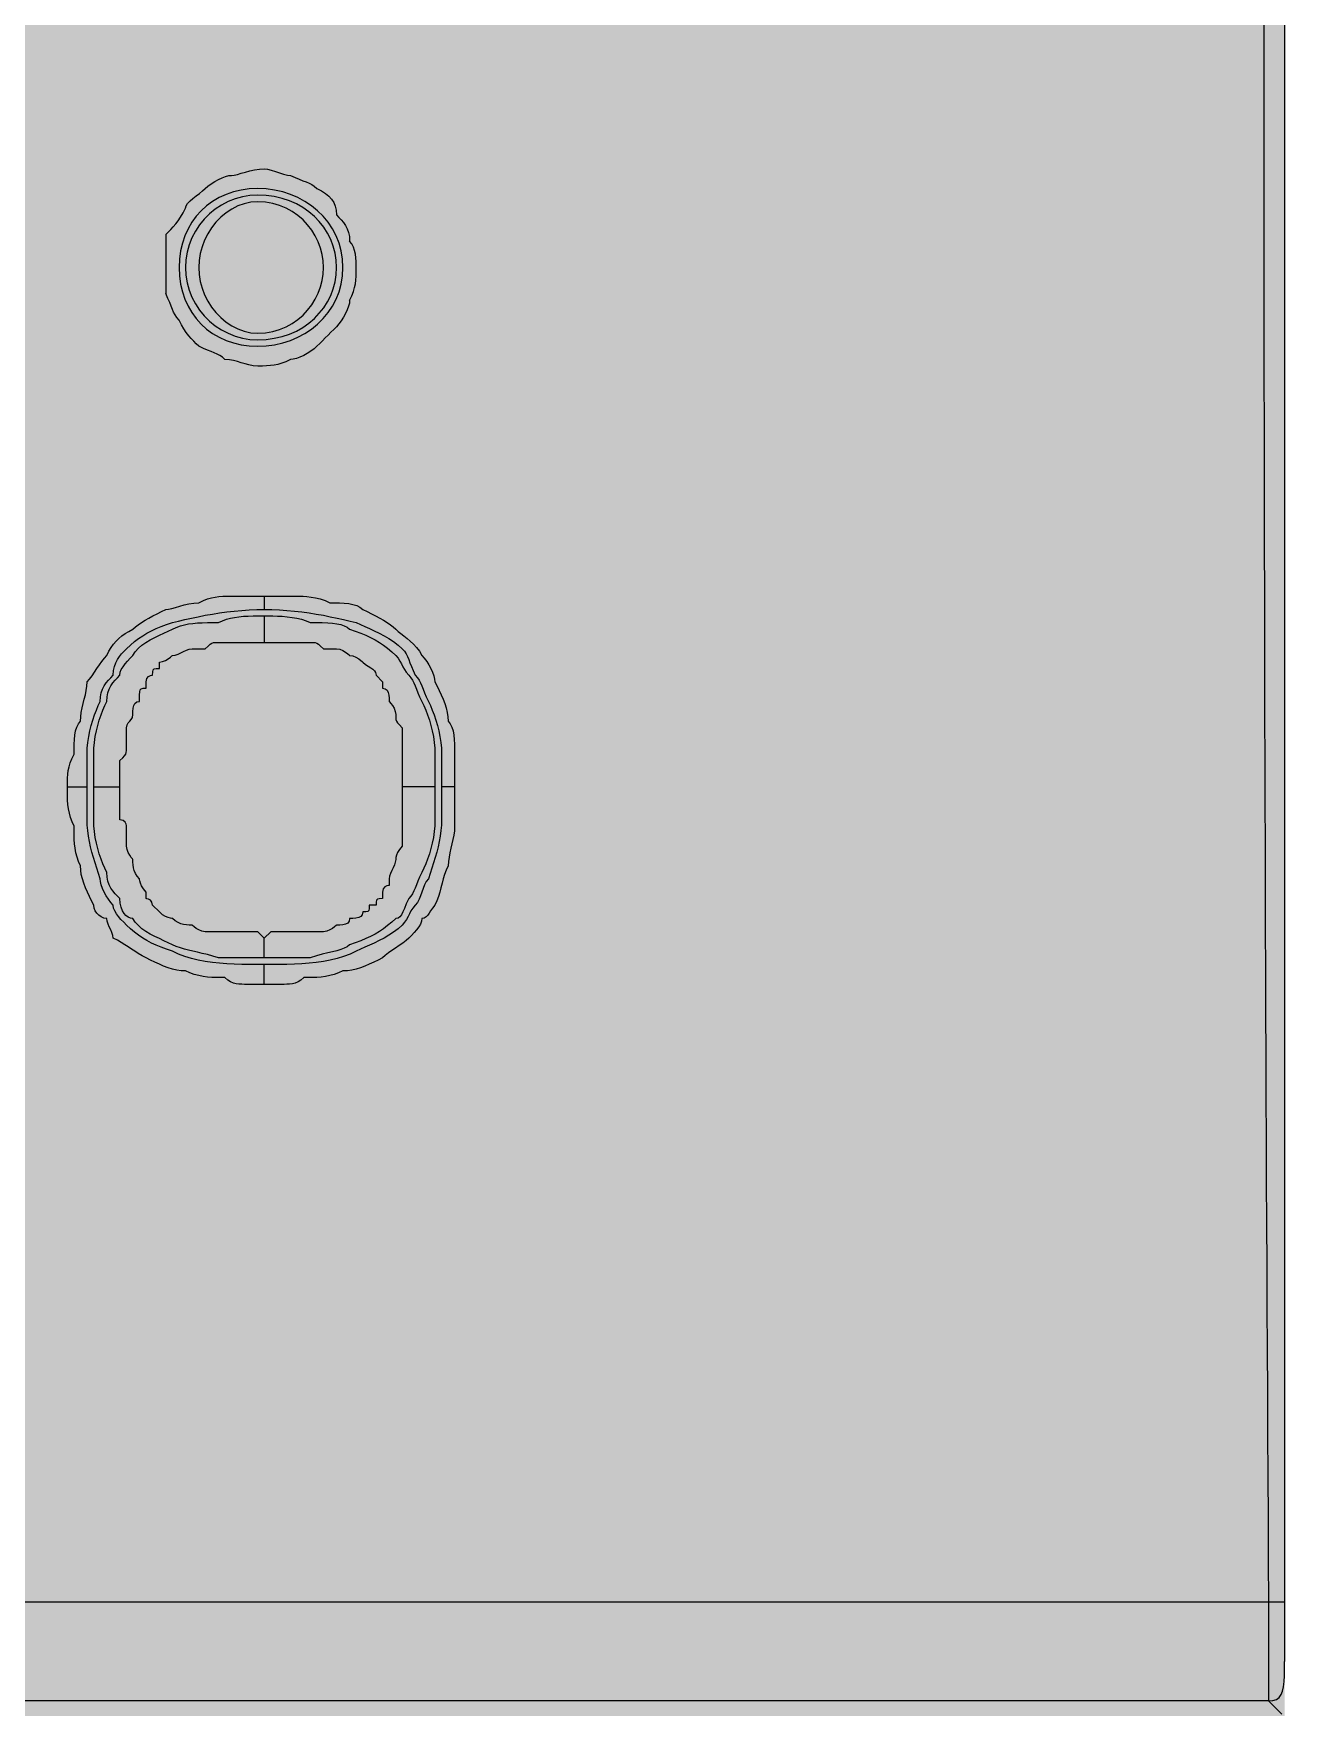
# Model space of a CAD drawing. Header units: millimetres. Extents: x 0 to 966, y -664 to 90.
# Drawn here: x 376.83 to 394, y -367.97 to -345 of the extents above; entities that cross this region are included whole.
import ezdxf

# ---------------------------------------------------------------- set-up
doc = ezdxf.new("R2010")
doc.units = ezdxf.units.MM
for name, color, linetype in [('HDL_BODY', 7, 'Continuous'), ('HDL_COLOUR', 7, 'Continuous'), ('HDL_DETAIL', 7, 'Continuous')]:
    doc.layers.add(name, color=color, linetype=linetype)

# ---------------------------------------------------------------- blocks, each defined once
blk = doc.blocks.new('M_DM04.1_FRONT')
at = {"layer": 'HDL_BODY', "true_color": 0x202126}
blk.add_hatch(color=250, dxfattribs=at).paths.add_polyline_path([(0, 0), (144, 0), (144, 90), (0, 90)])
at = {"layer": 'HDL_BODY', "true_color": 0x2a2a30}
blk.add_hatch(color=250, dxfattribs=at).paths.add_polyline_path([(0.4, 20.52), (143.6, 20.52), (143.6, 68.31), (0.4, 68.31)])
at = {"layer": 'HDL_COLOUR', "true_color": 0x3d4a3a}
for points in [[(131.075, 41.789), (131.069, 41.905), (131.051, 42.017), (131.022, 42.123), (130.982, 42.224), (130.931, 42.32), (130.872, 42.409), (130.804, 42.492), (130.727, 42.568), (130.644, 42.636), (130.553, 42.696), (130.457, 42.749), (130.354, 42.792), (130.248, 42.827), (130.137, 42.852), (130.022, 42.868), (129.905, 42.873), (129.789, 42.868), (129.678, 42.852), (129.571, 42.827), (129.47, 42.792), (129.375, 42.749), (129.286, 42.696), (129.204, 42.636), (129.129, 42.568), (129.061, 42.492), (129.001, 42.409), (128.949, 42.32), (128.905, 42.224), (128.871, 42.123), (128.846, 42.017), (128.83, 41.905), (128.825, 41.789), (128.83, 41.673), (128.846, 41.562), (128.871, 41.455), (128.905, 41.354), (128.949, 41.259), (129.001, 41.17), (129.061, 41.088), (129.129, 41.012), (129.204, 40.944), (129.286, 40.884), (129.375, 40.832), (129.47, 40.788), (129.571, 40.754), (129.678, 40.729), (129.789, 40.713), (129.905, 40.708), (130.022, 40.713), (130.137, 40.729), (130.248, 40.754), (130.354, 40.788), (130.457, 40.832), (130.553, 40.884), (130.644, 40.944), (130.727, 41.012), (130.804, 41.088), (130.872, 41.17), (130.931, 41.259), (130.982, 41.354), (131.022, 41.455), (131.051, 41.562), (131.069, 41.673), (131.075, 41.789)], [(130.987, 41.789), (130.982, 41.89), (130.967, 41.987), (130.942, 42.082), (130.907, 42.173), (130.864, 42.26), (130.812, 42.341), (130.751, 42.418), (130.683, 42.489), (130.608, 42.553), (130.525, 42.611), (130.436, 42.661), (130.341, 42.703), (130.239, 42.737), (130.133, 42.761), (130.021, 42.777), (129.905, 42.782), (129.798, 42.776), (129.695, 42.759), (129.595, 42.731), (129.499, 42.693), (129.408, 42.645), (129.323, 42.588), (129.244, 42.524), (129.172, 42.452), (129.107, 42.373), (129.051, 42.287), (129.003, 42.196), (128.965, 42.1), (128.937, 42), (128.919, 41.896), (128.913, 41.789), (128.919, 41.682), (128.937, 41.578), (128.965, 41.478), (129.003, 41.382), (129.051, 41.291), (129.107, 41.205), (129.172, 41.126), (129.244, 41.054), (129.323, 40.99), (129.408, 40.933), (129.499, 40.886), (129.595, 40.848), (129.695, 40.819), (129.798, 40.802), (129.905, 40.796), (130.021, 40.801), (130.133, 40.817), (130.239, 40.841), (130.341, 40.875), (130.436, 40.917), (130.525, 40.967), (130.608, 41.025), (130.683, 41.089), (130.751, 41.16), (130.812, 41.237), (130.864, 41.319), (130.907, 41.405), (130.942, 41.496), (130.967, 41.591), (130.982, 41.689), (130.987, 41.789)], [(130.808, 41.789), (130.803, 41.879), (130.789, 41.968), (130.766, 42.056), (130.734, 42.141), (130.694, 42.223), (130.646, 42.301), (130.59, 42.374), (130.527, 42.442), (130.456, 42.503), (130.379, 42.557), (130.296, 42.603), (130.206, 42.64), (130.111, 42.668), (130.011, 42.685), (129.905, 42.69), (129.81, 42.684), (129.718, 42.664), (129.631, 42.633), (129.548, 42.591), (129.47, 42.539), (129.397, 42.478), (129.331, 42.409), (129.272, 42.333), (129.221, 42.251), (129.177, 42.165), (129.143, 42.074), (129.117, 41.981), (129.101, 41.885), (129.096, 41.789), (129.101, 41.693), (129.117, 41.597), (129.143, 41.504), (129.177, 41.413), (129.221, 41.327), (129.272, 41.245), (129.331, 41.169), (129.397, 41.101), (129.47, 41.04), (129.548, 40.988), (129.631, 40.945), (129.718, 40.914), (129.81, 40.894), (129.905, 40.888), (130.011, 40.894), (130.111, 40.911), (130.206, 40.938), (130.296, 40.975), (130.379, 41.021), (130.456, 41.075), (130.527, 41.136), (130.59, 41.204), (130.646, 41.277), (130.694, 41.355), (130.734, 41.437), (130.766, 41.522), (130.789, 41.61), (130.803, 41.699), (130.808, 41.789)]]:
    blk.add_hatch(color=79, dxfattribs=at).paths.add_polyline_path(points)
at = {"layer": 'HDL_COLOUR', "true_color": 0x97a4b5}
blk.add_hatch(color=253, dxfattribs=at).paths.add_polyline_path([(128.947, 37.333), (128.814, 37.2), (128.414, 37.2), (128.148, 36.933), (128.015, 36.933), (127.615, 36.533), (127.615, 36.4), (127.482, 36.267), (127.482, 36.133), (127.349, 36), (127.349, 35.6), (127.216, 35.467), (127.216, 34.933), (127.082, 34.8), (127.082, 34.533), (127.216, 34.4), (127.216, 33.733), (127.349, 33.6), (127.349, 33.333), (127.482, 33.2), (127.482, 32.933), (128.148, 32.267), (128.281, 32.267), (128.414, 32.133), (128.814, 32.133), (128.947, 32), (129.347, 32), (129.48, 31.867), (130.279, 31.867), (130.413, 32), (130.945, 32), (131.079, 32.133), (131.345, 32.133), (131.478, 32.267), (131.611, 32.267), (131.878, 32.533), (132.011, 32.533), (132.144, 32.667), (132.144, 32.8), (132.411, 33.067), (132.411, 33.333), (132.544, 33.467), (132.544, 34), (132.677, 34.133), (132.677, 35.333), (132.544, 35.467), (132.544, 35.867), (132.411, 36), (132.411, 36.133), (132.278, 36.267), (132.278, 36.4), (132.144, 36.533), (132.144, 36.667), (132.011, 36.8), (131.878, 36.8), (131.611, 37.067), (131.478, 37.067), (131.345, 37.2), (131.212, 37.2), (131.079, 37.333)])
at = {"layer": 'HDL_DETAIL', "color": 251, "true_color": 0x52555c}
for points in [[(143.715, 45.435), (143.715, 44.857), (143.715, 44.279), (143.715, 43.701), (143.715, 43.123), (143.715, 42.546), (143.716, 41.968), (143.716, 41.39), (143.717, 40.812), (143.718, 40.234), (143.719, 39.656), (143.719, 39.078), (143.721, 38.5), (143.722, 37.922), (143.723, 37.344), (143.724, 36.766), (143.726, 36.188), (143.727, 35.61), (143.729, 35.032), (143.73, 34.454), (143.732, 33.876), (143.734, 33.298), (143.736, 32.72), (143.738, 32.142), (143.74, 31.564), (143.742, 30.986), (143.745, 30.408), (143.747, 29.83), (143.75, 29.252), (143.753, 28.674), (143.755, 28.096), (143.758, 27.518), (143.761, 26.94), (143.764, 26.362), (143.767, 25.784), (143.77, 25.206), (143.774, 24.628), (143.777, 24.05), (143.781, 23.472)], [(144, 45.423), (144, 44.846), (144, 44.269), (144, 43.692), (144, 43.115), (144, 42.537), (144, 41.96), (144, 41.383), (144, 40.805), (144, 40.228), (144, 39.651), (144, 39.073), (144, 38.496), (144, 37.918), (144, 37.341), (144, 36.763), (144, 36.185), (144, 35.608), (144, 35.03), (144, 34.452), (144, 33.875), (144, 33.297), (144, 32.719), (144, 32.141), (144, 31.563), (144, 30.985), (144, 30.408), (144, 29.83), (144, 29.252), (144, 28.674), (144, 28.096), (144, 27.518), (144, 26.94), (144, 26.362), (144, 25.784), (144, 25.206), (144, 24.628), (144, 24.05), (144, 23.472)], [(128.643, 42.24), (128.677, 42.274), (128.711, 42.309), (128.745, 42.346), (128.779, 42.387), (128.813, 42.431), (128.847, 42.481), (128.88, 42.538), (128.913, 42.602), (128.921, 42.635), (128.943, 42.669), (128.976, 42.703), (129.016, 42.737), (129.06, 42.771), (129.104, 42.805), (129.147, 42.839), (129.184, 42.873), (129.222, 42.906), (129.266, 42.939), (129.315, 42.969), (129.365, 42.996), (129.415, 43.019), (129.464, 43.037), (129.508, 43.049), (129.546, 43.053), (129.583, 43.057), (129.628, 43.067), (129.68, 43.082), (129.737, 43.099), (129.798, 43.115), (129.862, 43.13), (129.929, 43.14), (129.996, 43.144), (130.04, 43.139), (130.092, 43.126), (130.148, 43.108), (130.205, 43.089), (130.261, 43.071), (130.312, 43.058), (130.355, 43.053), (130.419, 43.023), (130.475, 42.999), (130.525, 42.979), (130.57, 42.962), (130.61, 42.945), (130.647, 42.926), (130.682, 42.903), (130.717, 42.873), (130.78, 42.839), (130.835, 42.803), (130.881, 42.766), (130.919, 42.725), (130.949, 42.68), (130.97, 42.63), (130.983, 42.574), (130.987, 42.511), (131.02, 42.477), (131.053, 42.441), (131.083, 42.404), (131.11, 42.364), (131.133, 42.32), (131.151, 42.271), (131.163, 42.215), (131.167, 42.151)], [(128.643, 42.24), (128.643, 42.176), (128.643, 42.119), (128.643, 42.066), (128.643, 42.014), (128.643, 41.963), (128.643, 41.91), (128.643, 41.853), (128.643, 41.789)], [(131.258, 41.789), (131.258, 41.827), (131.257, 41.871), (131.253, 41.92), (131.247, 41.97), (131.236, 42.021), (131.219, 42.069), (131.197, 42.113), (131.167, 42.151)], [(128.643, 41.789), (128.643, 41.745), (128.643, 41.693), (128.643, 41.637), (128.643, 41.579), (128.643, 41.524), (128.643, 41.473), (128.643, 41.43)], [(131.167, 41.338), (131.197, 41.402), (131.219, 41.459), (131.236, 41.513), (131.247, 41.564), (131.253, 41.615), (131.257, 41.668), (131.258, 41.725), (131.258, 41.789)], [(131.167, 41.338), (131.163, 41.3), (131.151, 41.256), (131.133, 41.208), (131.11, 41.157), (131.083, 41.107), (131.053, 41.058), (131.02, 41.014), (130.987, 40.976), (130.948, 40.938), (130.91, 40.9), (130.871, 40.861), (130.833, 40.823), (130.794, 40.784), (130.756, 40.746), (130.717, 40.708), (130.679, 40.674), (130.634, 40.641), (130.586, 40.61), (130.536, 40.582), (130.485, 40.559), (130.437, 40.541), (130.393, 40.529), (130.355, 40.525), (130.291, 40.496), (130.234, 40.474), (130.182, 40.458), (130.131, 40.448), (130.08, 40.442), (130.027, 40.438), (129.969, 40.437), (129.905, 40.437), (129.841, 40.441), (129.784, 40.451), (129.731, 40.465), (129.68, 40.481), (129.629, 40.497), (129.575, 40.511), (129.518, 40.521), (129.455, 40.525), (129.421, 40.556), (129.387, 40.579), (129.35, 40.599), (129.309, 40.617), (129.265, 40.634), (129.215, 40.654), (129.159, 40.678), (129.096, 40.708), (129.062, 40.741), (129.027, 40.776), (128.993, 40.813), (128.959, 40.853), (128.925, 40.898), (128.892, 40.948), (128.858, 41.004), (128.825, 41.067), (128.795, 41.102), (128.771, 41.137), (128.751, 41.174), (128.734, 41.214), (128.716, 41.259), (128.697, 41.309), (128.673, 41.365), (128.643, 41.43)], [(127.292, 34.66), (127.293, 34.724), (127.294, 34.782), (127.297, 34.835), (127.304, 34.886), (127.315, 34.937), (127.331, 34.99), (127.354, 35.047), (127.384, 35.111), (127.384, 35.179), (127.385, 35.246), (127.388, 35.31), (127.395, 35.372), (127.405, 35.429), (127.421, 35.481), (127.443, 35.526), (127.472, 35.564), (127.475, 35.624), (127.483, 35.684), (127.496, 35.744), (127.51, 35.804), (127.525, 35.864), (127.539, 35.924), (127.552, 35.984), (127.56, 36.043), (127.563, 36.103), (127.597, 36.141), (127.631, 36.186), (127.665, 36.234), (127.698, 36.285), (127.732, 36.335), (127.766, 36.383), (127.8, 36.428), (127.834, 36.466), (127.863, 36.522), (127.894, 36.573), (127.926, 36.619), (127.961, 36.66), (127.998, 36.698), (128.039, 36.733), (128.085, 36.765), (128.136, 36.795), (128.193, 36.825), (128.226, 36.856), (128.266, 36.886), (128.31, 36.916), (128.359, 36.947), (128.411, 36.977), (128.467, 37.007), (128.524, 37.037), (128.583, 37.067), (128.643, 37.096), (128.681, 37.1), (128.726, 37.11), (128.778, 37.125), (128.835, 37.142), (128.896, 37.159), (128.961, 37.173), (129.028, 37.184), (129.096, 37.187), (129.159, 37.218), (129.217, 37.24), (129.27, 37.257), (129.321, 37.267), (129.372, 37.274), (129.425, 37.277), (129.482, 37.279), (129.546, 37.279)], [(129.546, 37.279), (129.609, 37.279), (129.667, 37.279), (129.72, 37.279), (129.771, 37.279), (129.822, 37.279), (129.875, 37.279), (129.932, 37.279), (129.996, 37.279)], [(129.996, 37.279), (129.996, 37.096)], [(129.996, 37.279), (130.041, 37.279), (130.073, 37.279), (130.1, 37.279), (130.132, 37.279), (130.175, 37.279), (130.221, 37.279), (130.266, 37.279), (130.311, 37.279), (130.356, 37.279), (130.401, 37.279), (130.446, 37.279)], [(130.446, 37.279), (130.484, 37.279), (130.53, 37.277), (130.581, 37.274), (130.638, 37.267), (130.699, 37.257), (130.763, 37.24), (130.829, 37.218), (130.896, 37.187), (130.963, 37.187), (131.03, 37.186), (131.094, 37.183), (131.155, 37.176), (131.212, 37.165), (131.264, 37.149), (131.309, 37.126), (131.346, 37.096), (131.407, 37.067), (131.466, 37.037), (131.524, 37.007), (131.58, 36.977), (131.633, 36.947), (131.682, 36.916), (131.726, 36.886), (131.766, 36.856), (131.799, 36.825), (131.832, 36.795), (131.87, 36.765), (131.911, 36.733), (131.955, 36.698), (132, 36.66), (132.044, 36.619), (132.086, 36.573), (132.125, 36.522), (132.158, 36.466), (132.192, 36.428), (132.225, 36.383), (132.255, 36.335), (132.282, 36.285), (132.305, 36.234), (132.322, 36.186), (132.334, 36.141), (132.337, 36.103), (132.368, 36.043), (132.397, 35.984), (132.425, 35.924), (132.451, 35.864), (132.474, 35.804), (132.493, 35.744), (132.507, 35.684), (132.517, 35.624), (132.52, 35.564), (132.549, 35.526), (132.571, 35.481), (132.587, 35.429), (132.597, 35.372), (132.604, 35.31), (132.607, 35.246), (132.608, 35.179), (132.608, 35.111), (132.608, 35.047), (132.608, 34.99), (132.608, 34.937), (132.608, 34.886), (132.608, 34.835), (132.608, 34.782), (132.608, 34.724), (132.608, 34.66)], [(127.563, 34.66), (127.563, 34.724), (127.563, 34.782), (127.563, 34.835), (127.563, 34.886), (127.563, 34.937), (127.563, 34.99), (127.563, 35.047), (127.563, 35.111), (127.566, 35.192), (127.573, 35.272), (127.585, 35.352), (127.601, 35.43), (127.62, 35.506), (127.641, 35.579), (127.665, 35.649), (127.69, 35.716), (127.716, 35.778), (127.743, 35.835), (127.747, 35.899), (127.758, 35.954), (127.776, 36.004), (127.799, 36.048), (127.826, 36.088), (127.857, 36.125), (127.889, 36.16), (127.922, 36.195), (127.926, 36.258), (127.938, 36.314), (127.956, 36.364), (127.979, 36.409), (128.007, 36.45), (128.037, 36.487), (128.07, 36.523), (128.104, 36.557), (128.158, 36.608), (128.213, 36.655), (128.268, 36.697), (128.326, 36.735), (128.385, 36.77), (128.447, 36.802), (128.513, 36.833), (128.582, 36.861), (128.655, 36.889), (128.734, 36.916), (128.819, 36.937), (128.907, 36.958), (128.997, 36.978), (129.09, 36.997), (129.186, 37.016), (129.283, 37.033), (129.381, 37.048), (129.482, 37.062), (129.583, 37.074), (129.685, 37.083), (129.789, 37.09), (129.892, 37.095), (129.996, 37.096)], [(127.654, 34.66), (127.654, 34.724), (127.654, 34.782), (127.654, 34.835), (127.654, 34.886), (127.654, 34.937), (127.654, 34.99), (127.654, 35.047), (127.654, 35.111), (127.657, 35.192), (127.664, 35.272), (127.676, 35.352), (127.691, 35.43), (127.71, 35.506), (127.731, 35.579), (127.755, 35.649), (127.78, 35.716), (127.807, 35.778), (127.834, 35.835), (127.838, 35.899), (127.849, 35.954), (127.866, 36.004), (127.889, 36.048), (127.916, 36.088), (127.947, 36.125), (127.979, 36.16), (128.013, 36.195), (128.019, 36.234), (128.033, 36.272), (128.056, 36.311), (128.085, 36.349), (128.118, 36.388), (128.155, 36.427), (128.193, 36.466), (128.225, 36.517), (128.267, 36.564), (128.316, 36.606), (128.371, 36.644), (128.43, 36.68), (128.492, 36.712), (128.555, 36.742), (128.617, 36.771), (128.678, 36.798), (128.734, 36.825), (128.788, 36.85), (128.843, 36.87), (128.899, 36.885), (128.956, 36.897), (129.016, 36.905), (129.079, 36.911), (129.144, 36.914), (129.214, 36.916), (129.288, 36.916), (129.366, 36.916), (129.42, 36.941), (129.475, 36.961), (129.53, 36.976), (129.588, 36.988), (129.647, 36.996), (129.709, 37.002), (129.775, 37.005), (129.844, 37.007), (129.917, 37.008), (129.996, 37.008)], [(129.905, 37.096), (129.996, 37.096)], [(129.996, 37.096), (129.996, 37.096), (130.1, 37.095), (130.203, 37.09), (130.306, 37.083), (130.409, 37.074), (130.51, 37.062), (130.61, 37.048), (130.709, 37.033), (130.806, 37.016), (130.901, 36.997), (130.994, 36.978), (131.085, 36.958), (131.173, 36.937), (131.258, 36.916), (131.314, 36.889), (131.375, 36.861), (131.439, 36.833), (131.505, 36.802), (131.573, 36.77), (131.64, 36.735), (131.706, 36.697), (131.77, 36.655), (131.831, 36.608), (131.887, 36.557), (131.918, 36.523), (131.942, 36.487), (131.961, 36.45), (131.978, 36.409), (131.995, 36.364), (132.014, 36.314), (132.038, 36.258), (132.067, 36.195), (132.097, 36.16), (132.121, 36.125), (132.141, 36.088), (132.158, 36.048), (132.176, 36.004), (132.195, 35.954), (132.219, 35.899), (132.249, 35.835), (132.276, 35.778), (132.302, 35.716), (132.327, 35.649), (132.351, 35.579), (132.372, 35.506), (132.391, 35.43), (132.407, 35.352), (132.419, 35.272), (132.426, 35.192), (132.429, 35.111), (132.429, 35.047), (132.429, 34.99), (132.429, 34.937), (132.429, 34.886), (132.429, 34.835), (132.429, 34.782), (132.429, 34.724), (132.429, 34.66)], [(129.996, 37.008), (129.996, 37.008), (130.052, 37.008), (130.113, 37.007), (130.177, 37.005), (130.243, 37.002), (130.311, 36.996), (130.378, 36.988), (130.444, 36.976), (130.508, 36.961), (130.569, 36.941), (130.625, 36.916), (130.712, 36.916), (130.792, 36.915), (130.866, 36.913), (130.932, 36.908), (130.993, 36.901), (131.046, 36.889), (131.093, 36.873), (131.133, 36.852), (131.167, 36.825), (131.245, 36.798), (131.319, 36.771), (131.388, 36.742), (131.454, 36.712), (131.516, 36.68), (131.576, 36.644), (131.633, 36.606), (131.689, 36.564), (131.744, 36.517), (131.799, 36.466), (131.832, 36.427), (131.857, 36.388), (131.878, 36.349), (131.898, 36.311), (131.919, 36.272), (131.945, 36.234), (131.979, 36.195), (132.008, 36.16), (132.031, 36.125), (132.05, 36.088), (132.067, 36.048), (132.084, 36.004), (132.104, 35.954), (132.128, 35.899), (132.158, 35.835), (132.185, 35.778), (132.212, 35.716), (132.237, 35.649), (132.261, 35.579), (132.282, 35.506), (132.301, 35.43), (132.316, 35.352), (132.328, 35.272), (132.335, 35.192), (132.337, 35.111), (132.337, 35.047), (132.337, 34.99), (132.337, 34.937), (132.337, 34.886), (132.337, 34.835), (132.337, 34.782), (132.337, 34.724), (132.337, 34.66)], [(129.996, 37.008), (129.996, 36.645)], [(128.013, 34.66), (128.013, 34.705), (128.013, 34.737), (128.013, 34.765), (128.013, 34.797), (128.013, 34.843), (128.013, 34.895), (128.013, 34.944), (128.013, 34.984), (128.013, 35.012), (128.013, 35.022), (128.052, 35.06), (128.077, 35.088), (128.093, 35.111), (128.101, 35.134), (128.104, 35.163), (128.104, 35.202), (128.104, 35.293), (128.104, 35.303), (128.104, 35.33), (128.104, 35.37), (128.104, 35.419), (128.104, 35.473), (128.111, 35.512), (128.127, 35.54), (128.149, 35.564), (128.17, 35.587), (128.186, 35.615), (128.193, 35.653), (128.193, 35.698), (128.196, 35.741), (128.204, 35.778), (128.22, 35.808), (128.245, 35.828), (128.284, 35.835), (128.284, 35.924), (128.285, 35.968), (128.29, 35.995), (128.304, 36.009), (128.331, 36.014), (128.375, 36.015), (128.375, 36.103), (128.384, 36.148), (128.406, 36.175), (128.432, 36.189), (128.454, 36.194), (128.463, 36.195), (128.464, 36.239), (128.469, 36.266), (128.483, 36.28), (128.51, 36.285), (128.555, 36.286), (128.555, 36.374), (128.598, 36.381), (128.64, 36.398), (128.677, 36.42), (128.707, 36.442), (128.727, 36.459), (128.734, 36.466), (128.773, 36.471), (128.812, 36.484), (128.85, 36.502), (128.888, 36.521), (128.927, 36.539), (128.966, 36.552), (129.005, 36.557), (129.015, 36.557), (129.042, 36.557), (129.083, 36.557), (129.131, 36.557), (129.184, 36.557), (129.223, 36.594), (129.252, 36.619), (129.275, 36.634), (129.299, 36.642), (129.328, 36.645), (129.366, 36.645), (129.419, 36.645), (129.468, 36.645), (129.508, 36.645), (129.536, 36.645), (129.546, 36.645), (129.634, 36.645), (129.679, 36.645), (129.711, 36.645), (129.739, 36.645), (129.771, 36.645), (129.817, 36.645), (129.905, 36.645), (129.996, 36.645)], [(129.996, 36.645), (130.087, 36.645), (130.175, 36.645), (130.229, 36.645), (130.278, 36.645), (130.318, 36.645), (130.345, 36.645), (130.355, 36.645), (130.4, 36.645), (130.446, 36.645), (130.491, 36.645), (130.536, 36.645), (130.581, 36.645), (130.625, 36.645), (130.664, 36.645), (130.693, 36.642), (130.717, 36.634), (130.74, 36.619), (130.769, 36.594), (130.808, 36.557), (130.86, 36.557), (130.909, 36.557), (130.95, 36.557), (130.977, 36.557), (130.987, 36.557), (131.031, 36.55), (131.073, 36.533), (131.11, 36.511), (131.14, 36.489), (131.16, 36.473), (131.167, 36.466), (131.212, 36.459), (131.254, 36.442), (131.291, 36.42), (131.32, 36.398), (131.339, 36.381), (131.346, 36.374), (131.385, 36.341), (131.422, 36.316), (131.456, 36.295), (131.486, 36.276), (131.508, 36.255), (131.523, 36.229), (131.529, 36.195), (131.617, 36.103), (131.617, 36.015), (131.655, 36.008), (131.681, 35.988), (131.697, 35.958), (131.705, 35.921), (131.708, 35.879), (131.708, 35.835), (131.715, 35.828), (131.732, 35.808), (131.754, 35.778), (131.776, 35.741), (131.792, 35.698), (131.799, 35.653), (131.8, 35.615), (131.803, 35.587), (131.81, 35.564), (131.825, 35.54), (131.85, 35.512), (131.887, 35.473), (131.887, 35.419), (131.887, 35.37), (131.887, 35.33), (131.887, 35.303), (131.887, 35.293), (131.887, 35.202), (131.887, 35.157), (131.887, 35.125), (131.887, 35.097), (131.887, 35.066), (131.887, 35.022), (131.887, 35.012), (131.887, 34.984), (131.887, 34.944), (131.887, 34.895), (131.887, 34.843), (131.887, 34.797), (131.887, 34.765), (131.887, 34.737), (131.887, 34.705), (131.887, 34.66)], [(129.996, 31.952), (129.951, 31.952), (129.919, 31.952), (129.891, 31.952), (129.86, 31.952), (129.817, 31.952), (129.725, 31.952), (129.686, 31.953), (129.648, 31.955), (129.609, 31.96), (129.571, 31.97), (129.532, 31.986), (129.494, 32.01), (129.455, 32.044), (129.395, 32.044), (129.335, 32.045), (129.275, 32.047), (129.215, 32.052), (129.155, 32.06), (129.095, 32.071), (129.035, 32.087), (128.974, 32.108), (128.913, 32.135), (128.854, 32.138), (128.794, 32.147), (128.734, 32.161), (128.674, 32.18), (128.614, 32.202), (128.555, 32.228), (128.495, 32.255), (128.435, 32.285), (128.375, 32.315), (128.317, 32.345), (128.265, 32.375), (128.217, 32.405), (128.171, 32.435), (128.126, 32.465), (128.08, 32.495), (128.032, 32.525), (127.98, 32.556), (127.922, 32.586), (127.917, 32.624), (127.904, 32.662), (127.887, 32.701), (127.868, 32.74), (127.851, 32.779), (127.839, 32.818), (127.834, 32.857), (127.795, 32.862), (127.758, 32.877), (127.725, 32.899), (127.696, 32.928), (127.674, 32.961), (127.66, 32.998), (127.654, 33.037), (127.624, 33.097), (127.595, 33.157), (127.567, 33.217), (127.541, 33.277), (127.518, 33.338), (127.499, 33.398), (127.484, 33.459), (127.475, 33.519), (127.472, 33.579), (127.446, 33.639), (127.425, 33.699), (127.41, 33.758), (127.399, 33.819), (127.391, 33.879), (127.387, 33.939), (127.385, 33.999), (127.384, 34.06), (127.384, 34.121), (127.357, 34.181), (127.335, 34.241), (127.32, 34.3), (127.308, 34.36), (127.3, 34.42), (127.296, 34.48), (127.293, 34.54), (127.293, 34.6), (127.292, 34.66)], [(127.292, 34.66), (127.384, 34.66), (127.472, 34.66), (127.563, 34.66)], [(129.996, 32.223), (129.996, 32.223), (129.892, 32.224), (129.789, 32.224), (129.685, 32.226), (129.583, 32.229), (129.482, 32.234), (129.381, 32.241), (129.283, 32.252), (129.186, 32.266), (129.09, 32.284), (128.997, 32.307), (128.907, 32.334), (128.819, 32.367), (128.734, 32.406), (128.655, 32.433), (128.582, 32.46), (128.513, 32.489), (128.447, 32.519), (128.385, 32.552), (128.326, 32.587), (128.268, 32.625), (128.213, 32.668), (128.158, 32.714), (128.104, 32.766), (128.066, 32.805), (128.028, 32.843), (127.994, 32.882), (127.965, 32.92), (127.942, 32.959), (127.927, 32.998), (127.922, 33.037), (127.889, 33.075), (127.857, 33.119), (127.826, 33.167), (127.799, 33.218), (127.776, 33.268), (127.758, 33.317), (127.747, 33.361), (127.743, 33.399), (127.719, 33.472), (127.695, 33.546), (127.672, 33.619), (127.65, 33.692), (127.629, 33.766), (127.611, 33.84), (127.595, 33.914), (127.582, 33.987), (127.572, 34.061), (127.565, 34.135), (127.563, 34.209), (127.563, 34.247), (127.563, 34.293), (127.563, 34.344), (127.563, 34.401), (127.563, 34.462), (127.563, 34.526), (127.563, 34.593), (127.563, 34.66)], [(127.654, 34.66), (128.013, 34.66)], [(129.996, 32.315), (129.996, 32.315), (129.909, 32.315), (129.828, 32.315), (129.752, 32.315), (129.681, 32.315), (129.614, 32.315), (129.549, 32.315), (129.487, 32.315), (129.426, 32.315), (129.366, 32.315), (129.288, 32.34), (129.214, 32.36), (129.144, 32.377), (129.079, 32.392), (129.016, 32.406), (128.956, 32.419), (128.899, 32.434), (128.843, 32.451), (128.788, 32.471), (128.734, 32.495), (128.678, 32.522), (128.617, 32.55), (128.555, 32.579), (128.492, 32.609), (128.43, 32.641), (128.371, 32.677), (128.316, 32.715), (128.267, 32.758), (128.225, 32.805), (128.193, 32.857), (128.16, 32.861), (128.127, 32.874), (128.097, 32.895), (128.07, 32.924), (128.047, 32.962), (128.029, 33.009), (128.017, 33.064), (128.013, 33.128), (127.979, 33.161), (127.947, 33.196), (127.916, 33.233), (127.889, 33.273), (127.866, 33.318), (127.849, 33.368), (127.838, 33.424), (127.834, 33.487), (127.807, 33.544), (127.78, 33.605), (127.755, 33.671), (127.731, 33.741), (127.71, 33.814), (127.691, 33.89), (127.676, 33.968), (127.664, 34.047), (127.657, 34.128), (127.654, 34.209), (127.654, 34.247), (127.654, 34.293), (127.654, 34.344), (127.654, 34.401), (127.654, 34.462), (127.654, 34.526), (127.654, 34.593), (127.654, 34.66)], [(129.996, 32.586), (129.905, 32.674), (129.817, 32.674), (129.771, 32.674), (129.725, 32.674), (129.68, 32.674), (129.635, 32.674), (129.59, 32.674), (129.546, 32.674), (129.536, 32.674), (129.508, 32.674), (129.468, 32.674), (129.419, 32.674), (129.366, 32.674), (129.321, 32.674), (129.289, 32.674), (129.261, 32.674), (129.229, 32.674), (129.184, 32.674), (129.14, 32.681), (129.098, 32.698), (129.061, 32.72), (129.031, 32.742), (129.012, 32.759), (129.005, 32.766), (128.966, 32.766), (128.927, 32.768), (128.888, 32.773), (128.85, 32.783), (128.812, 32.799), (128.773, 32.823), (128.734, 32.857), (128.727, 32.857), (128.707, 32.86), (128.677, 32.868), (128.64, 32.883), (128.598, 32.908), (128.555, 32.945), (128.463, 33.037), (128.454, 33.081), (128.432, 33.108), (128.406, 33.122), (128.384, 33.127), (128.375, 33.128), (128.375, 33.216), (128.337, 33.262), (128.311, 33.304), (128.295, 33.342), (128.287, 33.372), (128.284, 33.392), (128.284, 33.399), (128.25, 33.437), (128.226, 33.475), (128.21, 33.514), (128.2, 33.552), (128.195, 33.591), (128.193, 33.629), (128.193, 33.667), (128.186, 33.674), (128.17, 33.694), (128.149, 33.724), (128.127, 33.762), (128.111, 33.804), (128.104, 33.85), (128.104, 33.86), (128.104, 33.887), (128.104, 33.927), (128.104, 33.976), (128.104, 34.029), (128.104, 34.121), (128.104, 34.13), (128.099, 34.152), (128.085, 34.178), (128.058, 34.2), (128.013, 34.209), (128.013, 34.255), (128.013, 34.3), (128.013, 34.345), (128.013, 34.39), (128.013, 34.435), (128.013, 34.48), (128.013, 34.49), (128.013, 34.518), (128.013, 34.558), (128.013, 34.607), (128.013, 34.66)], [(132.337, 34.66), (132.337, 34.593), (132.337, 34.526), (132.337, 34.462), (132.337, 34.401), (132.337, 34.344), (132.337, 34.293), (132.337, 34.247), (132.337, 34.209), (132.335, 34.128), (132.328, 34.047), (132.316, 33.968), (132.301, 33.89), (132.282, 33.814), (132.261, 33.741), (132.237, 33.671), (132.212, 33.605), (132.185, 33.544), (132.158, 33.487), (132.128, 33.424), (132.104, 33.368), (132.084, 33.318), (132.067, 33.273), (132.05, 33.233), (132.031, 33.196), (132.008, 33.161), (131.979, 33.128), (131.945, 33.055), (131.919, 32.994), (131.898, 32.945), (131.878, 32.906), (131.857, 32.879), (131.832, 32.862), (131.799, 32.857), (131.744, 32.805), (131.689, 32.758), (131.633, 32.715), (131.576, 32.677), (131.516, 32.641), (131.454, 32.609), (131.388, 32.579), (131.319, 32.55), (131.245, 32.522), (131.167, 32.495), (131.133, 32.468), (131.093, 32.447), (131.046, 32.429), (130.993, 32.413), (130.932, 32.398), (130.866, 32.382), (130.792, 32.364), (130.712, 32.342), (130.625, 32.315), (130.562, 32.315), (130.494, 32.315), (130.422, 32.315), (130.348, 32.315), (130.273, 32.315), (130.199, 32.315), (130.127, 32.315), (130.059, 32.315), (129.996, 32.315)], [(131.887, 34.66), (131.887, 34.607), (131.887, 34.558), (131.887, 34.518), (131.887, 34.49), (131.887, 34.48), (131.887, 34.435), (131.887, 34.39), (131.887, 34.345), (131.887, 34.3), (131.887, 34.255), (131.887, 34.209), (131.887, 34.121), (131.887, 34.029), (131.887, 33.976), (131.887, 33.927), (131.887, 33.887), (131.887, 33.86), (131.887, 33.85), (131.85, 33.804), (131.825, 33.762), (131.81, 33.724), (131.803, 33.694), (131.8, 33.674), (131.799, 33.667), (131.794, 33.629), (131.781, 33.591), (131.763, 33.552), (131.744, 33.514), (131.726, 33.475), (131.713, 33.437), (131.708, 33.399), (131.708, 33.308), (131.699, 33.307), (131.676, 33.302), (131.649, 33.288), (131.626, 33.261), (131.617, 33.216), (131.617, 33.128), (131.574, 33.127), (131.548, 33.122), (131.534, 33.108), (131.529, 33.081), (131.529, 33.037), (131.437, 33.037), (131.437, 32.992), (131.432, 32.965), (131.418, 32.951), (131.391, 32.946), (131.346, 32.945), (131.339, 32.908), (131.32, 32.883), (131.291, 32.868), (131.254, 32.86), (131.212, 32.857), (131.167, 32.857), (131.16, 32.818), (131.14, 32.793), (131.11, 32.777), (131.073, 32.769), (131.031, 32.766), (130.987, 32.766), (130.98, 32.759), (130.96, 32.742), (130.931, 32.72), (130.894, 32.698), (130.852, 32.681), (130.808, 32.674), (130.763, 32.674), (130.731, 32.674), (130.703, 32.674), (130.671, 32.674), (130.625, 32.674), (130.581, 32.674), (130.536, 32.674), (130.491, 32.674), (130.446, 32.674), (130.4, 32.674), (130.355, 32.674), (130.267, 32.674), (130.175, 32.674), (130.087, 32.674), (129.996, 32.586)], [(132.429, 34.66), (132.429, 34.593), (132.429, 34.526), (132.429, 34.462), (132.429, 34.401), (132.429, 34.344), (132.429, 34.293), (132.429, 34.247), (132.429, 34.209), (132.427, 34.135), (132.42, 34.061), (132.41, 33.987), (132.397, 33.914), (132.381, 33.84), (132.363, 33.766), (132.342, 33.692), (132.32, 33.619), (132.297, 33.546), (132.273, 33.472), (132.249, 33.399), (132.219, 33.361), (132.195, 33.317), (132.176, 33.268), (132.158, 33.218), (132.141, 33.167), (132.121, 33.119), (132.097, 33.075), (132.067, 33.037), (132.034, 32.998), (132.009, 32.959), (131.988, 32.92), (131.969, 32.882), (131.947, 32.843), (131.921, 32.805), (131.887, 32.766), (131.831, 32.714), (131.77, 32.668), (131.706, 32.625), (131.64, 32.587), (131.573, 32.552), (131.505, 32.519), (131.439, 32.489), (131.375, 32.46), (131.314, 32.433), (131.258, 32.406), (131.173, 32.367), (131.085, 32.334), (130.994, 32.307), (130.901, 32.284), (130.806, 32.266), (130.709, 32.252), (130.61, 32.241), (130.51, 32.234), (130.409, 32.229), (130.306, 32.226), (130.203, 32.224), (130.1, 32.224), (129.996, 32.223)], [(132.608, 34.66), (132.608, 34.6), (132.608, 34.54), (132.608, 34.48), (132.608, 34.42), (132.608, 34.36), (132.608, 34.3), (132.608, 34.241), (132.608, 34.181), (132.608, 34.121), (132.605, 34.06), (132.597, 33.999), (132.585, 33.939), (132.571, 33.879), (132.557, 33.819), (132.543, 33.758), (132.531, 33.699), (132.523, 33.639), (132.52, 33.579), (132.493, 33.519), (132.471, 33.459), (132.452, 33.398), (132.436, 33.338), (132.421, 33.277), (132.405, 33.217), (132.387, 33.157), (132.365, 33.097), (132.337, 33.037), (132.305, 32.998), (132.279, 32.961), (132.259, 32.928), (132.239, 32.899), (132.218, 32.877), (132.192, 32.862), (132.158, 32.857), (132.153, 32.818), (132.138, 32.779), (132.115, 32.74), (132.086, 32.701), (132.053, 32.662), (132.016, 32.624), (131.979, 32.586), (131.941, 32.552), (131.896, 32.518), (131.848, 32.484), (131.798, 32.45), (131.747, 32.417), (131.699, 32.383), (131.655, 32.349), (131.617, 32.315), (131.557, 32.285), (131.497, 32.255), (131.437, 32.228), (131.377, 32.202), (131.317, 32.18), (131.257, 32.161), (131.197, 32.147), (131.136, 32.138), (131.075, 32.135), (131.016, 32.108), (130.956, 32.087), (130.896, 32.071), (130.836, 32.06), (130.776, 32.052), (130.717, 32.047), (130.657, 32.045), (130.597, 32.044), (130.537, 32.044), (130.498, 32.01), (130.459, 31.986), (130.42, 31.97), (130.381, 31.96), (130.343, 31.955), (130.305, 31.953), (130.267, 31.952), (130.221, 31.952), (130.176, 31.952), (130.131, 31.952), (130.086, 31.952), (130.041, 31.952), (129.996, 31.952)], [(132.337, 34.66), (131.887, 34.66)], [(132.608, 34.66), (132.52, 34.66), (132.429, 34.66)], [(129.996, 32.315), (129.996, 32.586)], [(129.996, 31.952), (129.996, 32.223)], [(130.087, 32.223), (129.996, 32.223)], [(143.781, 23.472), (0, 23.472)], [(144, 23.472), (144, 23.472), (144, 23.472), (143.994, 23.472), (143.982, 23.472), (143.969, 23.472), (143.963, 23.472), (143.909, 23.472), (143.86, 23.472), (143.819, 23.472), (143.791, 23.472), (143.781, 23.472)], [(143.781, 23.472), (143.781, 23.412), (143.781, 23.352), (143.781, 23.291), (143.781, 23.231), (143.781, 23.171), (143.781, 23.111), (143.781, 23.051), (143.781, 22.991), (143.781, 22.931), (143.781, 22.885), (143.781, 22.84), (143.781, 22.795), (143.781, 22.75), (143.781, 22.705), (143.781, 22.66), (143.781, 22.65), (143.781, 22.622), (143.781, 22.582), (143.781, 22.533), (143.781, 22.479), (143.781, 22.469), (143.781, 22.442), (143.781, 22.401), (143.781, 22.352), (143.781, 22.299), (143.781, 22.208), (143.781, 22.118)], [(144, 23.472), (144, 23.427), (144, 23.382), (144, 23.337), (144, 23.291), (144, 23.246), (144, 23.201), (144, 23.148), (144, 23.099), (144, 23.058), (144, 23.031), (144, 23.021), (144, 22.976), (144, 22.944), (144, 22.917), (144, 22.885), (144, 22.84), (144, 22.75), (144, 22.66)], [(143.781, 22.118), (143.84, 22.124), (143.888, 22.14), (143.925, 22.167), (143.953, 22.205), (143.973, 22.254), (143.986, 22.313), (143.994, 22.384), (143.998, 22.465), (144, 22.557), (144, 22.66)], [(143.781, 22.118), (0, 22.118)], [(143.781, 22.118), (143.963, 21.938)]]:
    blk.add_lwpolyline(points, dxfattribs=at)
for points in [[(131.075, 41.789), (131.069, 41.905), (131.051, 42.017), (131.022, 42.123), (130.982, 42.224), (130.931, 42.32), (130.872, 42.409), (130.804, 42.492), (130.727, 42.568), (130.644, 42.636), (130.553, 42.696), (130.457, 42.749), (130.354, 42.792), (130.248, 42.827), (130.137, 42.852), (130.022, 42.868), (129.905, 42.873), (129.789, 42.868), (129.678, 42.852), (129.571, 42.827), (129.47, 42.792), (129.375, 42.749), (129.286, 42.696), (129.204, 42.636), (129.129, 42.568), (129.061, 42.492), (129.001, 42.409), (128.949, 42.32), (128.905, 42.224), (128.871, 42.123), (128.846, 42.017), (128.83, 41.905), (128.825, 41.789), (128.83, 41.673), (128.846, 41.562), (128.871, 41.455), (128.905, 41.354), (128.949, 41.259), (129.001, 41.17), (129.061, 41.088), (129.129, 41.012), (129.204, 40.944), (129.286, 40.884), (129.375, 40.832), (129.47, 40.788), (129.571, 40.754), (129.678, 40.729), (129.789, 40.713), (129.905, 40.708), (130.022, 40.713), (130.137, 40.729), (130.248, 40.754), (130.354, 40.788), (130.457, 40.832), (130.553, 40.884), (130.644, 40.944), (130.727, 41.012), (130.804, 41.088), (130.872, 41.17), (130.931, 41.259), (130.982, 41.354), (131.022, 41.455), (131.051, 41.562), (131.069, 41.673), (131.075, 41.789)], [(130.987, 41.789), (130.982, 41.89), (130.967, 41.987), (130.942, 42.082), (130.907, 42.173), (130.864, 42.26), (130.812, 42.341), (130.751, 42.418), (130.683, 42.489), (130.608, 42.553), (130.525, 42.611), (130.436, 42.661), (130.341, 42.703), (130.239, 42.737), (130.133, 42.761), (130.021, 42.777), (129.905, 42.782), (129.798, 42.776), (129.695, 42.759), (129.595, 42.731), (129.499, 42.693), (129.408, 42.645), (129.323, 42.588), (129.244, 42.524), (129.172, 42.452), (129.107, 42.373), (129.051, 42.287), (129.003, 42.196), (128.965, 42.1), (128.937, 42), (128.919, 41.896), (128.913, 41.789), (128.919, 41.682), (128.937, 41.578), (128.965, 41.478), (129.003, 41.382), (129.051, 41.291), (129.107, 41.205), (129.172, 41.126), (129.244, 41.054), (129.323, 40.99), (129.408, 40.933), (129.499, 40.886), (129.595, 40.848), (129.695, 40.819), (129.798, 40.802), (129.905, 40.796), (130.021, 40.801), (130.133, 40.817), (130.239, 40.841), (130.341, 40.875), (130.436, 40.917), (130.525, 40.967), (130.608, 41.025), (130.683, 41.089), (130.751, 41.16), (130.812, 41.237), (130.864, 41.319), (130.907, 41.405), (130.942, 41.496), (130.967, 41.591), (130.982, 41.689), (130.987, 41.789)], [(130.808, 41.789), (130.803, 41.879), (130.789, 41.968), (130.766, 42.056), (130.734, 42.141), (130.694, 42.223), (130.646, 42.301), (130.59, 42.374), (130.527, 42.442), (130.456, 42.503), (130.379, 42.557), (130.296, 42.603), (130.206, 42.64), (130.111, 42.668), (130.011, 42.685), (129.905, 42.69), (129.81, 42.684), (129.718, 42.664), (129.631, 42.633), (129.548, 42.591), (129.47, 42.539), (129.397, 42.478), (129.331, 42.409), (129.272, 42.333), (129.221, 42.251), (129.177, 42.165), (129.143, 42.074), (129.117, 41.981), (129.101, 41.885), (129.096, 41.789), (129.101, 41.693), (129.117, 41.597), (129.143, 41.504), (129.177, 41.413), (129.221, 41.327), (129.272, 41.245), (129.331, 41.169), (129.397, 41.101), (129.47, 41.04), (129.548, 40.988), (129.631, 40.945), (129.718, 40.914), (129.81, 40.894), (129.905, 40.888), (130.011, 40.894), (130.111, 40.911), (130.206, 40.938), (130.296, 40.975), (130.379, 41.021), (130.456, 41.075), (130.527, 41.136), (130.59, 41.204), (130.646, 41.277), (130.694, 41.355), (130.734, 41.437), (130.766, 41.522), (130.789, 41.61), (130.803, 41.699), (130.808, 41.789)]]:
    blk.add_lwpolyline(points, close=True, dxfattribs=at)

msp = doc.modelspace()

# ---------------------------------------------------------------- block references
msp.add_blockref('M_DM04.1_FRONT', (250, -390))

doc.saveas('drawing.dxf')
